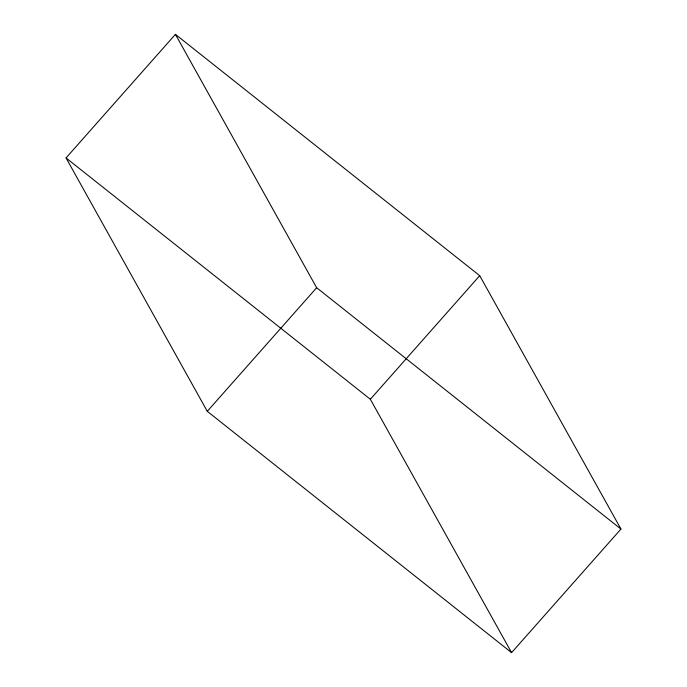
<?xml version="1.0" encoding="UTF-8"?>
<svg xmlns="http://www.w3.org/2000/svg" width="687" height="687" viewBox="0 0 687 687"><rect width="100%" height="100%" fill="white"/><g stroke="black" fill="none" stroke-linecap="round" stroke-linejoin="round"><path stroke-width="1.03" d="M66.046 157.941L175.417 34.35L479.715 275.685L620.954 529.059L511.583 652.65L207.285 411.315L66.046 157.941L370.345 399.267L511.583 652.65M207.285 411.315L316.655 287.733L175.417 34.35M370.345 399.267L479.715 275.685M316.655 287.733L620.954 529.059"/></g></svg>
